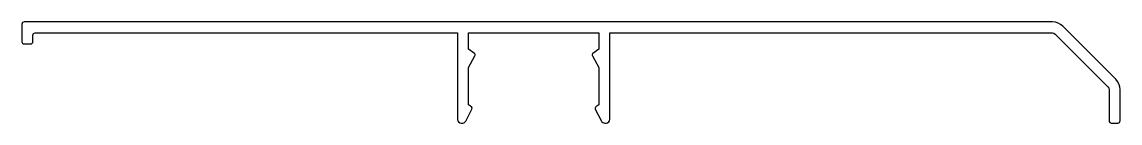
# Model space of a CAD drawing. Extents: x 691 to 841, y 541 to 555.
import ezdxf

# ---------------------------------------------------------------- set-up
doc = ezdxf.new("R2010")
doc.units = 0
doc.layers.get('0').update_dxf_attribs({"linetype": 'CONTINUOUS'})

msp = doc.modelspace()

# ---------------------------------------------------------------- linework, layer by layer
msp.add_lwpolyline([(751.31, 541.36), (752.14, 542.97, 0.365327), (752.07, 543.29), (751.67, 543.59), (751.67, 548.69), (752.54, 550.27, 0.373635), (752.47, 550.59), (751.67, 551.19), (751.67, 553.39), (769.47, 553.39), (769.47, 551.19), (768.67, 550.59, 0.373635), (768.6, 550.27), (769.47, 548.69), (769.47, 543.59), (769.07, 543.29, 0.365327), (768.99, 542.97), (769.82, 541.36, 0.281349), (770.27, 541.09), (770.47, 541.09, 0.414214), (770.97, 541.59), (770.97, 553.39), (831.44, 553.39, -0.198912), (831.79, 553.24), (839.02, 546.01, -0.198912), (839.17, 545.66), (839.17, 541.39, 0.414214), (839.47, 541.09), (840.37, 541.09, 0.414214), (840.67, 541.39), (840.67, 545.66, 0.198912), (840.08, 547.07), (832.85, 554.3, 0.198912), (831.44, 554.89), (690.97, 554.89, 0.414214), (690.67, 554.59), (690.67, 552.19, 0.414214), (690.97, 551.89), (691.87, 551.89, 0.414214), (692.17, 552.19), (692.17, 553.09, -0.414214), (692.47, 553.39), (750.17, 553.39), (750.17, 541.59, 0.414214), (750.67, 541.09), (750.87, 541.09, 0.281349)], format="xyb", close=True)

doc.saveas('drawing.dxf')
